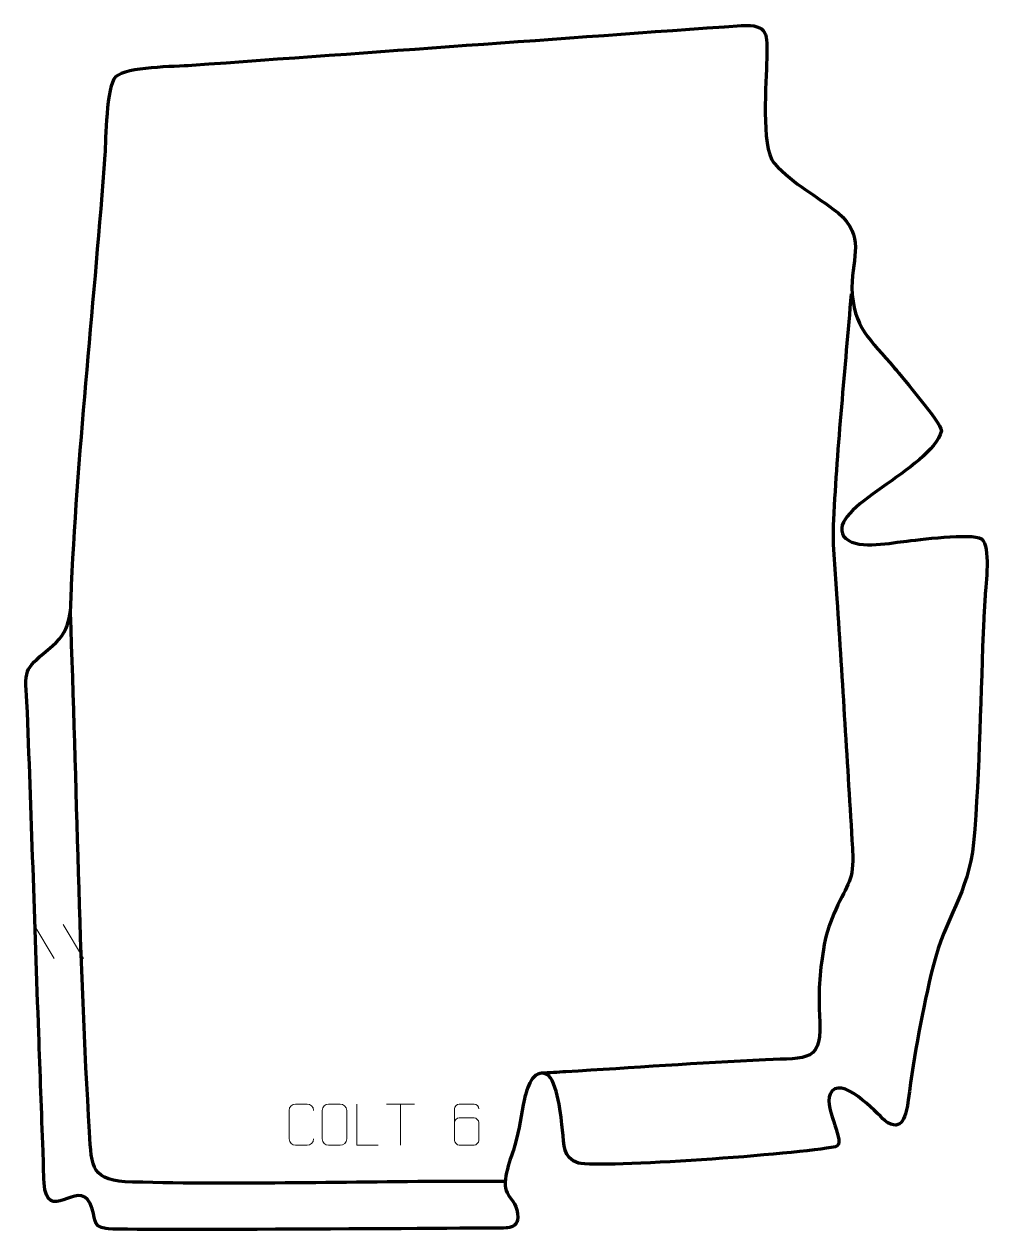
# Model space of a CAD drawing. Header units: millimetres. Extents: x 925 to 1510, y 226 to 957.
import ezdxf

# ---------------------------------------------------------------- set-up
doc = ezdxf.new("R2010")
doc.units = ezdxf.units.MM
doc.header["$MEASUREMENT"] = 0
doc.layers.add('layer 2', color=7, linetype='Continuous')
doc.layers.add('layer 3', color=7, linetype='Continuous')

msp = doc.modelspace()

# ---------------------------------------------------------------- linework, layer by layer
at = {"layer": 'layer 2', "color": 142, "lineweight": 158}
for points, knots in [([(1425.2454, 793.4269), (1421.6856, 748.1584), (1416.806, 702.0147), (1414.5864, 656.7672), (1414.5864, 656.7672), (1413.7855, 640.443), (1415.6008, 625.0684), (1416.7269, 608.8659), (1416.7269, 608.8659), (1419.8876, 558.6008), (1423.1173, 508.3395), (1426.0517, 458.0604), (1426.0517, 458.0604), (1426.0517, 458.0604), (1426.1389, 456.567), (1426.1389, 456.567), (1426.1389, 456.567), (1427.2115, 438.1242), (1423.0084, 436.5076), (1415.9603, 420.9175), (1415.9603, 420.9175), (1412.8084, 413.7565), (1410.5165, 407.3234), (1408.9841, 399.6264), (1408.9841, 399.6264), (1406.3591, 384.1007), (1405.2717, 373.1655), (1406.201, 357.3387), (1406.201, 357.3387), (1408.2219, 327.7508), (1399.1662, 331.1574), (1373.4235, 329.931), (1373.4235, 329.931), (1333.1719, 328.0135), (1292.8663, 325.0334), (1252.6249, 322.6674), (1252.6249, 322.6674), (1247.6565, 322.3772), (1242.688, 322.0879), (1237.7195, 321.7989)], [0, 0, 0, 0, 0.09090909, 0.09090909, 0.09090909, 0.09090909, 0.18181818, 0.18181818, 0.18181818, 0.18181818, 0.27272727, 0.27272727, 0.27272727, 0.27272727, 0.36363636, 0.36363636, 0.36363636, 0.36363636, 0.45454545, 0.45454545, 0.45454545, 0.45454545, 0.54545455, 0.54545455, 0.54545455, 0.54545455, 0.63636364, 0.63636364, 0.63636364, 0.63636364, 0.72727273, 0.72727273, 0.72727273, 0.72727273, 0.81818182, 0.81818182, 0.81818182, 0.81818182, 1, 1, 1, 1]), ([(1215.9864, 256.3814), (1206.5073, 256.3651), (1197.0283, 256.3488), (1187.5492, 256.3325), (1187.5492, 256.3325), (1122.3255, 256.2204), (1055.3961, 254.188), (990.4722, 255.949), (990.4722, 255.949), (965.3278, 256.6311), (965.7132, 264.2675), (964.3897, 286.2512), (964.3897, 286.2512), (958.1493, 389.9043), (956.7848, 496.4525), (952.883, 600.4945), (952.883, 600.4945), (952.883, 600.4945), (952.8268, 601.9917), (952.8268, 601.9917)], [0, 0, 0, 0, 0.16666667, 0.16666667, 0.16666667, 0.16666667, 0.33333333, 0.33333333, 0.33333333, 0.33333333, 0.5, 0.5, 0.5, 0.5, 0.66666667, 0.66666667, 0.66666667, 0.66666667, 1, 1, 1, 1])]:
    msp.add_open_spline(points, degree=3, knots=knots, dxfattribs=at)
at = {"layer": 'layer 2', "color": 250, "lineweight": 9}
for points in [[(930.6537, 411.8658), (930.6537, 411.8658), (943.018, 391.3215), (943.018, 391.3215)], [(948.3836, 411.8658), (948.3836, 411.8658), (960.7479, 391.3215), (960.7479, 391.3215)], [(1144.1219, 303.138), (1144.1219, 303.138), (1161.1091, 303.138), (1161.1091, 303.138)], [(1152.6157, 278.208), (1152.6157, 278.208), (1152.6157, 303.1615), (1152.6157, 303.1615)]]:
    msp.add_open_spline(points, degree=3, dxfattribs=at)
for points, knots in [([(1100.0385, 282.0257), (1099.8987, 279.7023), (1098.2215, 278.2227), (1096.0738, 278.2119), (1096.0738, 278.2119), (1093.7419, 278.2123), (1091.41, 278.2123), (1089.0785, 278.2119), (1089.0785, 278.2119), (1087.1535, 278.1065), (1085.1814, 279.991), (1085.1926, 282.0083), (1085.1926, 282.0083), (1085.193, 287.7784), (1085.193, 293.5481), (1085.1926, 299.3174), (1085.1926, 299.3174), (1085.1968, 301.4555), (1086.9435, 303.1747), (1089.0959, 303.1612), (1089.0959, 303.1612), (1091.4216, 303.1612), (1093.7477, 303.1612), (1096.0738, 303.1612), (1096.0738, 303.1612), (1098.0204, 303.1967), (1100.0118, 301.7052), (1100.0385, 299.2676)], [0, 0, 0, 0, 0.125, 0.125, 0.125, 0.125, 0.25, 0.25, 0.25, 0.25, 0.375, 0.375, 0.375, 0.375, 0.5, 0.5, 0.5, 0.5, 0.625, 0.625, 0.625, 0.625, 0.75, 0.75, 0.75, 0.75, 1, 1, 1, 1]), ([(1109.0959, 303.1612), (1111.4216, 303.1612), (1113.7477, 303.1612), (1116.0738, 303.1612), (1116.0738, 303.1612), (1118.0204, 303.1968), (1120.0118, 301.7052), (1120.0385, 299.2676), (1120.0385, 299.2676), (1120.0381, 293.5207), (1120.0381, 287.7734), (1120.0385, 282.0257), (1120.0385, 282.0257), (1119.8987, 279.7023), (1118.2215, 278.2227), (1116.0738, 278.2119), (1116.0738, 278.2119), (1113.7419, 278.2123), (1111.41, 278.2123), (1109.0785, 278.2119), (1109.0785, 278.2119), (1107.1535, 278.1065), (1105.1814, 279.991), (1105.1926, 282.0083), (1105.1926, 282.0083), (1105.1929, 287.7784), (1105.1929, 293.5481), (1105.1926, 299.3174), (1105.1926, 299.3174), (1105.1968, 301.4555), (1106.9435, 303.1747), (1109.0959, 303.1612)], [0, 0, 0, 0, 0.11111111, 0.11111111, 0.11111111, 0.11111111, 0.22222222, 0.22222222, 0.22222222, 0.22222222, 0.33333333, 0.33333333, 0.33333333, 0.33333333, 0.44444444, 0.44444444, 0.44444444, 0.44444444, 0.55555556, 0.55555556, 0.55555556, 0.55555556, 0.66666667, 0.66666667, 0.66666667, 0.66666667, 0.77777778, 0.77777778, 0.77777778, 0.77777778, 1, 1, 1, 1]), ([(1139.09, 278.2079), (1139.09, 278.2079), (1126.1409, 278.2079), (1126.1409, 278.2079), (1126.1409, 278.2079), (1126.1409, 278.2079), (1126.1409, 303.1615), (1126.1409, 303.1615)], [0, 0, 0, 0, 0.33333333, 0.33333333, 0.33333333, 0.33333333, 1, 1, 1, 1]), ([(1200.0455, 300.2254), (1200.0214, 301.5649), (1198.6652, 303.2181), (1197.0933, 303.1838), (1197.0933, 303.1838), (1194.1085, 303.1835), (1191.1233, 303.1835), (1188.1379, 303.1838), (1188.1379, 303.1838), (1186.9188, 303.1987), (1185.1906, 301.7611), (1185.1856, 300.2254), (1185.1856, 300.2254), (1185.1859, 293.8649), (1185.1859, 287.5041), (1185.1856, 281.1434), (1185.1856, 281.1434), (1185.1903, 279.9805), (1186.9188, 278.2094), (1188.1379, 278.185), (1188.1379, 278.185), (1191.1233, 278.1853), (1194.1085, 278.1853), (1197.0933, 278.185), (1197.0933, 278.185), (1198.3714, 278.2288), (1200.0411, 279.8433), (1200.0455, 281.1434), (1200.0455, 281.1434), (1200.0455, 284.7267), (1200.0455, 288.3098), (1200.0455, 291.8925), (1200.0455, 291.8925), (1200.007, 293.3707), (1198.4243, 294.8036), (1197.0933, 294.8016), (1197.0933, 294.8016), (1194.1085, 294.8019), (1191.1233, 294.8019), (1188.1379, 294.8016), (1188.1379, 294.8016), (1186.8084, 294.8066), (1185.1654, 293.2993), (1185.2071, 291.8708)], [0, 0, 0, 0, 0.08333333, 0.08333333, 0.08333333, 0.08333333, 0.16666667, 0.16666667, 0.16666667, 0.16666667, 0.25, 0.25, 0.25, 0.25, 0.33333333, 0.33333333, 0.33333333, 0.33333333, 0.41666667, 0.41666667, 0.41666667, 0.41666667, 0.5, 0.5, 0.5, 0.5, 0.58333333, 0.58333333, 0.58333333, 0.58333333, 0.66666667, 0.66666667, 0.66666667, 0.66666667, 0.75, 0.75, 0.75, 0.75, 0.83333333, 0.83333333, 0.83333333, 0.83333333, 1, 1, 1, 1])]:
    msp.add_open_spline(points, degree=3, knots=knots, dxfattribs=at)
at = {"layer": 'layer 3', "color": 242, "lineweight": 158}
msp.add_open_spline([(1217.2571, 228.1692), (1220.8274, 228.7593), (1223.3268, 229.8772), (1223.5196, 234.4154), (1223.5196, 234.4154), (1223.8262, 241.6338), (1219.9571, 244.3665), (1217.1357, 249.4037), (1217.1357, 249.4037), (1213.2987, 256.2541), (1219.735, 271.0909), (1221.8443, 278.3304), (1221.8443, 278.3304), (1224.5957, 288.3947), (1225.6603, 296.3408), (1227.6172, 306.3205), (1227.6172, 306.3205), (1228.7408, 312.0503), (1232.8397, 325.0802), (1241.0834, 321.0496), (1241.0834, 321.0496), (1247.7366, 317.7969), (1249.7743, 294.5432), (1250.6606, 287.3724), (1250.6606, 287.3724), (1251.8396, 278.0747), (1250.2899, 271.0281), (1260.2821, 267.3546), (1260.2821, 267.3546), (1274.7293, 264.2757), (1392.7642, 272.6423), (1415.7348, 277.367), (1415.7348, 277.367), (1423.1974, 278.9021), (1408.5055, 299.9832), (1412.5985, 309.0883), (1412.5985, 309.0883), (1418.4272, 322.0546), (1440.7486, 297.911), (1445.6814, 293.143), (1445.6814, 293.143), (1456.4023, 285.0608), (1458.6723, 296.8908), (1459.8258, 305.4432), (1459.8258, 305.4432), (1463.7076, 334.2245), (1468.2116, 359.1523), (1475.09, 387.402), (1475.09, 387.402), (1482.0791, 415.4101), (1496.2833, 430.7098), (1499.4345, 461.1644), (1499.4345, 461.1644), (1503.2106, 505.9885), (1503.5701, 551.8022), (1505.5708, 596.8082), (1505.5708, 596.8082), (1505.7984, 601.282), (1506.0545, 605.75), (1506.3218, 610.2214), (1506.3218, 610.2214), (1506.7855, 617.9778), (1509.8578, 640.2851), (1504.157, 645.1288), (1504.157, 645.1288), (1498.0243, 648.9881), (1465.8498, 644.5046), (1457.1474, 643.5911), (1457.1474, 643.5911), (1447.4663, 642.575), (1427.5199, 638.0966), (1420.77, 646.8042), (1420.77, 646.8042), (1409.9731, 663.7231), (1473.5377, 687.1491), (1479.9113, 710.5024), (1479.9113, 710.5024), (1479.4332, 715.9453), (1456.3786, 742.7136), (1451.5638, 748.4912), (1451.5638, 748.4912), (1437.0582, 765.8972), (1426.3838, 772.7821), (1425.7353, 797.2227), (1425.7353, 797.2227), (1426.0473, 816.9757), (1433.8947, 827.723), (1417.3979, 842.5239), (1417.3979, 842.5239), (1402.8119, 853.7938), (1391.9315, 858.4198), (1378.4968, 872.7152), (1378.4968, 872.7152), (1370.6499, 882.604), (1373.9139, 922.0691), (1374.2726, 935.6492), (1374.2726, 935.6492), (1374.4231, 950.501), (1375.3477, 956.6364), (1358.9671, 955.8077), (1358.9671, 955.8077), (1248.0517, 947.8778), (1137.1455, 939.7942), (1026.2352, 931.789), (1026.2352, 931.789), (1016.1087, 931.058), (986.8689, 931.1257), (980.3804, 924.8641), (980.3804, 924.8641), (974.6377, 919.3223), (974.456, 886.6598), (973.8599, 877.51), (973.8599, 877.51), (967.5884, 790.6303), (957.7025, 704.3079), (953.4955, 617.2013), (953.4955, 617.2013), (952.8224, 601.9342), (954.2694, 591.2225), (941.9984, 580.4573), (941.9984, 580.4573), (925.8048, 566.251), (924.826, 568.3465), (926.5134, 546.5306), (926.5134, 546.5306), (929.3134, 479.8109), (931.1525, 412.8748), (933.6953, 346.1088), (933.6953, 346.1088), (934.5905, 322.261), (935.324, 298.4059), (936.3217, 274.5622), (936.3217, 274.5622), (936.5593, 268.1817), (936.5523, 261.7884), (936.9536, 255.4185), (936.9536, 255.4185), (938.5673, 229.8036), (957.5403, 258.141), (964.694, 243.0367), (964.694, 243.0367), (968.9873, 233.972), (965.4083, 229.0854), (974.3603, 227.751), (974.3603, 227.751), (983.3124, 226.4165), (1217.2571, 228.1692), (1217.2571, 228.1692)], degree=3, knots=[0, 0, 0, 0, 0.02631579, 0.02631579, 0.02631579, 0.02631579, 0.05263158, 0.05263158, 0.05263158, 0.05263158, 0.07894737, 0.07894737, 0.07894737, 0.07894737, 0.10526316, 0.10526316, 0.10526316, 0.10526316, 0.13157895, 0.13157895, 0.13157895, 0.13157895, 0.15789474, 0.15789474, 0.15789474, 0.15789474, 0.18421053, 0.18421053, 0.18421053, 0.18421053, 0.21052632, 0.21052632, 0.21052632, 0.21052632, 0.23684211, 0.23684211, 0.23684211, 0.23684211, 0.26315789, 0.26315789, 0.26315789, 0.26315789, 0.28947368, 0.28947368, 0.28947368, 0.28947368, 0.31578947, 0.31578947, 0.31578947, 0.31578947, 0.34210526, 0.34210526, 0.34210526, 0.34210526, 0.36842105, 0.36842105, 0.36842105, 0.36842105, 0.39473684, 0.39473684, 0.39473684, 0.39473684, 0.42105263, 0.42105263, 0.42105263, 0.42105263, 0.44736842, 0.44736842, 0.44736842, 0.44736842, 0.47368421, 0.47368421, 0.47368421, 0.47368421, 0.5, 0.5, 0.5, 0.5, 0.52631579, 0.52631579, 0.52631579, 0.52631579, 0.55263158, 0.55263158, 0.55263158, 0.55263158, 0.57894737, 0.57894737, 0.57894737, 0.57894737, 0.60526316, 0.60526316, 0.60526316, 0.60526316, 0.63157895, 0.63157895, 0.63157895, 0.63157895, 0.65789474, 0.65789474, 0.65789474, 0.65789474, 0.68421053, 0.68421053, 0.68421053, 0.68421053, 0.71052632, 0.71052632, 0.71052632, 0.71052632, 0.73684211, 0.73684211, 0.73684211, 0.73684211, 0.76315789, 0.76315789, 0.76315789, 0.76315789, 0.78947368, 0.78947368, 0.78947368, 0.78947368, 0.81578947, 0.81578947, 0.81578947, 0.81578947, 0.84210526, 0.84210526, 0.84210526, 0.84210526, 0.86842105, 0.86842105, 0.86842105, 0.86842105, 0.89473684, 0.89473684, 0.89473684, 0.89473684, 0.92105263, 0.92105263, 0.92105263, 0.92105263, 0.94736842, 0.94736842, 0.94736842, 0.94736842, 1, 1, 1, 1], dxfattribs=at)

doc.saveas('drawing.dxf')
